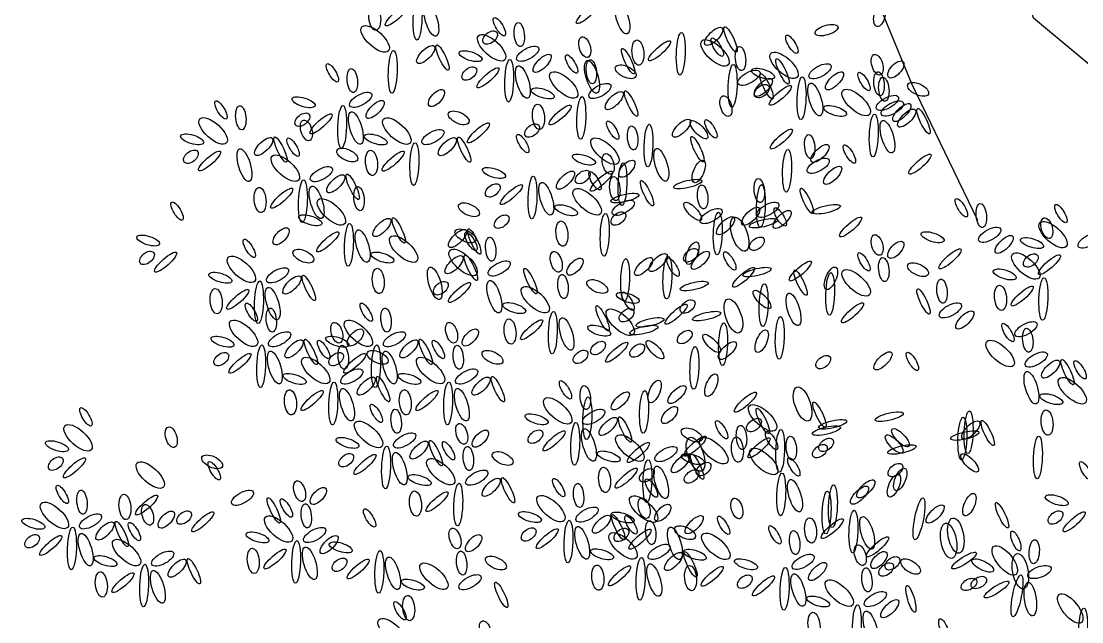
# Model space of a CAD drawing. Header units: millimetres. Extents: x 183.1 to 231.4, y 273.1 to 307.6.
# Drawn here: x 184.05 to 189.18, y 283.66 to 286.56 of the extents above; entities that cross this region are included whole.
import ezdxf

# ---------------------------------------------------------------- set-up
doc = ezdxf.new("R2010")
doc.units = ezdxf.units.MM
doc.layers.add('lesPaysagistes', color=7, linetype='Continuous')

# ---------------------------------------------------------------- blocks, each defined once
blk = doc.blocks.new('A$C13ED2F65')
at = {"layer": 'lesPaysagistes'}
for points in [[(-13.9788, 13.0852), (-14.4192, 13.452), (-14.4925, 13.7209), (-14.6393, 14.0144), (-14.8351, 14.1366)], [(-14.6883, 12.4739), (-15.0063, 13.1341), (-15.1776, 13.5498), (-15.3244, 13.9166)]]:
    blk.add_lwpolyline(points, dxfattribs=at)
for centre, major_axis, ratio in [((-17.3944, 13.4495), (0.0038, 0.1031), 0.205007), ((-17.3282, 13.4434), (-0.0232, 0.0784), 0.349758), ((-16.574, 13.4743), (0.0523, 0.0465), 0.249192), ((-16.4055, 13.454), (-0.0232, 0.0784), 0.349758), ((-17.6012, 13.455), (-0.0058, 0.061), 0.466918), ((-17.4967, 13.4637), (0.0523, 0.0465), 0.249192), ((-15.1638, 13.4623), (-0.0109, -0.0503), 0.511008), ((-17.5991, 13.3517), (-0.0639, 0.0581), 0.430687), ((-16.999, 13.4105), (-0.0261, 0.0436), 0.333334), ((-16.9032, 13.3728), (-0.0058, 0.0581), 0.422264), ((-15.4188, 13.3942), (-0.0552, -0.0162), 0.40396), ((-17.0368, 13.3089), (-0.0639, 0.0581), 0.430687), ((-17.0437, 13.358), (-0.032, -0.0261), 0.605276), ((-16.1231, 13.2801), (0.0038, 0.1031), 0.205007), ((-15.964, 13.364), (0.0407, 0.0406), 0.40396), ((-15.8826, 13.3495), (-0.029, 0.061), 0.231521), ((-15.5865, 13.3258), (-0.0261, 0.0436), 0.333334), ((-17.3551, 13.2762), (0.0407, 0.0406), 0.40396), ((-17.2738, 13.2617), (-0.029, 0.061), 0.231521), ((-16.8625, 13.2799), (-0.0523, -0.029), 0.434249), ((-16.5866, 13.3118), (-0.0145, 0.0494), 0.511008), ((-16.33, 13.2856), (-0.0058, 0.061), 0.466918), ((-16.2254, 13.2943), (0.0523, 0.0465), 0.249192), ((-15.9574, 13.2843), (-0.0639, 0.0581), 0.430687), ((-15.9469, 13.3119), (-0.0261, 0.0436), 0.333334), ((-17.5143, 13.1923), (0.0038, 0.1031), 0.205007), ((-17.1385, 13.2683), (-0.0552, 0.0174), 0.365381), ((-16.7928, 13.2334), (0.0407, 0.0406), 0.40396), ((-16.6505, 13.2305), (-0.0261, 0.0436), 0.333334), ((-16.3773, 13.244), (-0.029, 0.061), 0.231521), ((-15.8345, 13.2567), (-0.0058, 0.0581), 0.422264), ((-15.6243, 13.2242), (-0.0639, 0.0581), 0.430687), ((-15.174, 13.2271), (-0.0145, 0.0494), 0.511008), ((-17.8056, 13.1877), (-0.0261, 0.0436), 0.333334), ((-17.1443, 13.1841), (-0.032, -0.0261), 0.605276), ((-17.0542, 13.1637), (0.0523, 0.0465), 0.249192), ((-16.952, 13.1495), (0.0038, 0.1031), 0.205007), ((-16.8858, 13.1434), (-0.0232, 0.0784), 0.349758), ((-16.5516, 13.1685), (-0.0232, 0.0784), 0.349758), ((-16.5546, 13.1928), (-0.0058, 0.0581), 0.422264), ((-16.389, 13.1928), (-0.0494, 0.0232), 0.490647), ((-15.8725, 13.1249), (0.0038, 0.1031), 0.205007), ((-15.632, 13.1943), (-0.029, 0.061), 0.231521), ((-15.45, 13.1952), (-0.0523, -0.029), 0.434249), ((-15.084, 13.2039), (-0.0349, -0.0377), 0.483036), ((-17.7097, 13.15), (-0.0058, 0.0581), 0.422264), ((-16.6882, 13.1289), (-0.0639, 0.0581), 0.430687), ((-15.7939, 13.1638), (-0.0523, -0.029), 0.434249), ((-15.7259, 13.1835), (-0.0552, 0.0174), 0.365381), ((-15.7242, 13.1173), (0.0407, 0.0406), 0.40396), ((-15.7083, 13.1224), (-0.029, 0.061), 0.231521), ((-15.5394, 13.0648), (0.0038, 0.1031), 0.205007), ((-15.3803, 13.1487), (0.0407, 0.0406), 0.40396), ((-15.2379, 13.1458), (-0.0261, 0.0436), 0.333334), ((-15.1655, 13.1351), (-0.0058, 0.0581), 0.422264), ((-15.1421, 13.1081), (-0.0058, 0.0581), 0.422264), ((-16.7899, 13.0882), (-0.0552, 0.0174), 0.365381), ((-16.5139, 13.0999), (-0.0523, -0.029), 0.434249), ((-15.7318, 13.0993), (-0.032, -0.0261), 0.605276), ((-15.6417, 13.079), (0.0523, 0.0465), 0.249192), ((-15.4732, 13.0587), (-0.0232, 0.0784), 0.349758), ((-15.2757, 13.0442), (-0.0639, 0.0581), 0.430687), ((-14.9765, 13.1081), (-0.0494, 0.0232), 0.490647), ((-17.945, 13.0454), (-0.0552, 0.0174), 0.365381), ((-17.669, 13.0571), (-0.0523, -0.029), 0.434249), ((-17.303, 13.0658), (-0.0349, -0.0377), 0.483036), ((-16.6034, 12.9695), (0.0038, 0.1031), 0.205007), ((-16.4442, 13.0534), (0.0407, 0.0406), 0.40396), ((-16.3629, 13.0389), (-0.029, 0.061), 0.231521), ((-15.9047, 13.0269), (-0.0145, 0.0494), 0.511008), ((-15.1248, 13.0422), (-0.0523, -0.029), 0.434249), ((-18.3439, 13.0083), (-0.0261, 0.0436), 0.333334), ((-18.2481, 12.9706), (-0.0058, 0.0581), 0.422264), ((-17.7585, 12.9267), (0.0038, 0.1031), 0.205007), ((-17.5993, 13.0106), (0.0407, 0.0406), 0.40396), ((-16.8102, 12.975), (-0.0058, 0.061), 0.466918), ((-16.7057, 12.9837), (0.0523, 0.0465), 0.249192), ((-15.3774, 13.0035), (-0.0552, 0.0174), 0.365381), ((-15.1014, 13.0151), (-0.0523, -0.029), 0.434249), ((-15.0551, 12.9957), (0.0407, 0.0406), 0.40396), ((-15.0317, 12.9687), (0.0407, 0.0406), 0.40396), ((-14.9504, 12.9542), (-0.029, 0.061), 0.231521), ((-18.3817, 12.9067), (-0.0639, 0.0581), 0.430687), ((-17.9508, 12.9612), (-0.032, -0.0261), 0.605276), ((-17.9315, 12.9096), (-0.0145, 0.0494), 0.511008), ((-17.8607, 12.9409), (0.0523, 0.0465), 0.249192), ((-17.6923, 12.9206), (-0.0232, 0.0784), 0.349758), ((-17.4947, 12.9061), (-0.0639, 0.0581), 0.430687), ((-17.1955, 12.97), (-0.0494, 0.0232), 0.490647), ((-16.1197, 12.9197), (0.0407, 0.0406), 0.40396), ((-16.0349, 12.9128), (0.0401, -0.0417), 0.365381), ((-15.9773, 12.9168), (-0.0261, 0.0436), 0.333334), ((-15.1909, 12.8848), (0.0038, 0.1031), 0.205007), ((-15.1247, 12.8787), (-0.0232, 0.0784), 0.349758), ((-17.3204, 12.877), (-0.0523, -0.029), 0.434249), ((-17.1005, 12.8974), (0.0523, 0.0465), 0.249192), ((-16.8413, 12.9084), (-0.032, -0.0261), 0.605276), ((-16.4514, 12.9105), (-0.0261, 0.0436), 0.333334), ((-16.3556, 12.8727), (-0.0058, 0.0581), 0.422264), ((-16.2788, 12.8357), (0.0038, 0.1031), 0.205007), ((-15.637, 12.8676), (0.0523, 0.0465), 0.249192), ((-18.4834, 12.8661), (-0.0552, 0.0174), 0.365381), ((-18.1377, 12.8312), (0.0407, 0.0406), 0.40396), ((-18.0564, 12.8167), (-0.029, 0.061), 0.231521), ((-17.9954, 12.8283), (-0.0261, 0.0436), 0.333334), ((-17.5964, 12.8654), (-0.0552, 0.0174), 0.365381), ((-17.2507, 12.8306), (0.0407, 0.0406), 0.40396), ((-17.1694, 12.8161), (-0.029, 0.061), 0.231521), ((-16.886, 12.8458), (-0.0261, 0.0436), 0.333334), ((-16.4892, 12.8089), (-0.0639, 0.0581), 0.430687), ((-16.0428, 12.8184), (-0.029, 0.061), 0.231521), ((-15.5, 12.8311), (-0.0058, 0.0581), 0.422264), ((-18.4892, 12.7819), (-0.032, -0.0261), 0.605276), ((-18.3991, 12.7615), (0.0523, 0.0465), 0.249192), ((-18.2306, 12.7412), (-0.0232, 0.0784), 0.349758), ((-17.7339, 12.7906), (-0.0494, 0.0232), 0.490647), ((-17.6167, 12.7522), (-0.0058, 0.061), 0.466918), ((-17.5122, 12.7609), (0.0523, 0.0465), 0.249192), ((-17.4099, 12.7467), (0.0038, 0.1031), 0.205007), ((-16.2171, 12.7429), (-0.0232, 0.0784), 0.349758), ((-15.6098, 12.7141), (0.0038, 0.1031), 0.205007), ((-15.4506, 12.7981), (0.0407, 0.0406), 0.40396), ((-15.3083, 12.7952), (-0.0261, 0.0436), 0.333334), ((-18.0331, 12.7267), (-0.0639, 0.0581), 0.430687), ((-16.5909, 12.7682), (-0.0552, 0.0174), 0.365381), ((-16.4736, 12.7471), (-0.0145, 0.0494), 0.511008), ((-16.3835, 12.7239), (-0.0349, -0.0377), 0.483036), ((-16.0363, 12.7108), (-0.0227, -0.0538), 0.422264), ((-15.4593, 12.7382), (-0.0523, -0.029), 0.434249), ((-14.9679, 12.746), (0.0523, 0.0465), 0.249192), ((-17.8588, 12.6977), (-0.0523, -0.029), 0.434249), ((-17.0255, 12.7035), (-0.0552, 0.0174), 0.365381), ((-16.6798, 12.6687), (0.0407, 0.0406), 0.40396), ((-16.5967, 12.684), (-0.032, -0.0261), 0.605276), ((-16.5375, 12.6658), (-0.0261, 0.0436), 0.333334), ((-16.5066, 12.6637), (0.0523, 0.0465), 0.249192), ((-16.4044, 12.6495), (0.0038, 0.1031), 0.205007), ((-15.3896, 12.6918), (0.0407, 0.0406), 0.40396), ((-17.9483, 12.5673), (0.0038, 0.1031), 0.205007), ((-17.7891, 12.6512), (0.0407, 0.0406), 0.40396), ((-17.7078, 12.6367), (-0.029, 0.061), 0.231521), ((-17.0313, 12.6193), (-0.032, -0.0261), 0.605276), ((-16.839, 12.5848), (0.0038, 0.1031), 0.205007), ((-16.7727, 12.5787), (-0.0232, 0.0784), 0.349758), ((-16.4416, 12.628), (-0.0058, 0.0581), 0.422264), ((-16.2861, 12.6056), (-0.029, 0.061), 0.231521), ((-16.0892, 12.6497), (-0.0681, -0.0158), 0.249192), ((-15.7433, 12.6183), (-0.0058, 0.0581), 0.422264), ((-18.1551, 12.5728), (-0.0058, 0.061), 0.466918), ((-18.0505, 12.5815), (0.0523, 0.0465), 0.249192), ((-17.8821, 12.5612), (-0.0232, 0.0784), 0.349758), ((-17.6771, 12.5792), (-0.0058, 0.0581), 0.422264), ((-16.9412, 12.599), (0.0523, 0.0465), 0.249192), ((-16.5752, 12.5642), (-0.0639, 0.0581), 0.430687), ((-16.3929, 12.5823), (-0.0681, -0.0158), 0.249192), ((-16.017, 12.5879), (-0.0058, 0.0581), 0.422264), ((-15.7361, 12.544), (0.0038, 0.1031), 0.205007), ((-15.5141, 12.5683), (-0.029, 0.061), 0.231521), ((-18.556, 12.5191), (-0.0261, 0.0436), 0.333334), ((-17.8107, 12.5154), (-0.0639, 0.0581), 0.430687), ((-17.1465, 12.5257), (-0.0494, 0.0232), 0.490647), ((-16.6769, 12.5235), (-0.0552, 0.0174), 0.365381), ((-16.4009, 12.5351), (-0.0523, -0.029), 0.434249), ((-16.0653, 12.5176), (0.0401, -0.0417), 0.365381), ((-15.7026, 12.5254), (-0.0523, -0.029), 0.434249), ((-15.4202, 12.5281), (-0.0681, -0.0158), 0.249192), ((-14.7673, 12.5352), (-0.0261, 0.0436), 0.333334), ((-14.6714, 12.4974), (-0.0058, 0.0581), 0.422264), ((-14.287, 12.507), (-0.0261, 0.0436), 0.333334), ((-17.9124, 12.4747), (-0.0552, 0.0174), 0.365381), ((-16.9881, 12.4681), (-0.032, -0.0261), 0.605276), ((-16.4904, 12.4047), (0.0038, 0.1031), 0.205007), ((-16.4243, 12.4829), (-0.032, -0.0261), 0.605276), ((-15.9763, 12.495), (-0.0523, -0.029), 0.434249), ((-15.9443, 12.4102), (0.0038, 0.1031), 0.205007), ((-15.7851, 12.4941), (0.0407, 0.0406), 0.40396), ((-15.6329, 12.479), (0.0407, 0.0406), 0.40396), ((-15.6428, 12.4912), (-0.0261, 0.0436), 0.333334), ((-17.7259, 12.3559), (0.0038, 0.1031), 0.205007), ((-17.5667, 12.4399), (0.0407, 0.0406), 0.40396), ((-17.4853, 12.4254), (-0.029, 0.061), 0.231521), ((-16.6972, 12.4103), (-0.0058, 0.061), 0.466918), ((-15.9066, 12.4486), (0.0407, 0.0406), 0.40396), ((-15.8385, 12.4072), (0.0283, -0.0816), 0.430687), ((-15.7238, 12.4607), (-0.0681, -0.0158), 0.249192), ((-15.3025, 12.4421), (0.0523, 0.0465), 0.249192), ((-14.3248, 12.4053), (-0.0639, 0.0581), 0.430687), ((-14.3548, 12.4365), (-0.0145, 0.0494), 0.511008), ((-18.6955, 12.3769), (-0.0552, 0.0174), 0.365381), ((-18.0535, 12.3972), (-0.0349, -0.0377), 0.483036), ((-17.8281, 12.3702), (0.0523, 0.0465), 0.249192), ((-17.6596, 12.3499), (-0.0232, 0.0784), 0.349758), ((-17.4621, 12.3354), (-0.0639, 0.0581), 0.430687), ((-17.2017, 12.3864), (0.0407, 0.0406), 0.40396), ((-17.1629, 12.3992), (-0.0494, 0.0232), 0.490647), ((-17.1367, 12.3724), (-0.0261, 0.0436), 0.333334), ((-17.1203, 12.3719), (-0.029, 0.061), 0.231521), ((-15.7553, 12.3613), (-0.032, -0.0261), 0.605276), ((-15.1743, 12.3552), (-0.0145, 0.0494), 0.511008), ((-14.9067, 12.3929), (-0.0552, 0.0174), 0.365381), ((-14.6307, 12.4045), (-0.0523, -0.029), 0.434249), ((-14.561, 12.3581), (0.0407, 0.0406), 0.40396), ((-14.1505, 12.3763), (-0.0523, -0.029), 0.434249), ((-18.2074, 12.3391), (-0.0261, 0.0436), 0.333334), ((-17.0408, 12.3346), (-0.0058, 0.0581), 0.422264), ((-16.0667, 12.3157), (-0.0227, -0.0538), 0.422264), ((-15.0842, 12.332), (-0.0349, -0.0377), 0.483036), ((-14.4264, 12.3647), (-0.0552, 0.0174), 0.365381), ((-18.7013, 12.2927), (-0.032, -0.0261), 0.605276), ((-18.6112, 12.2724), (0.0523, 0.0465), 0.249192), ((-18.2452, 12.2375), (-0.0639, 0.0581), 0.430687), ((-17.946, 12.3014), (-0.0494, 0.0232), 0.490647), ((-17.5638, 12.2947), (-0.0552, 0.0174), 0.365381), ((-17.2181, 12.2599), (0.0407, 0.0406), 0.40396), ((-17.1744, 12.2708), (-0.0639, 0.0581), 0.430687), ((-17.1368, 12.2453), (-0.029, 0.061), 0.231521), ((-16.7242, 12.2737), (-0.0145, 0.0494), 0.511008), ((-16.6341, 12.2504), (-0.0349, -0.0377), 0.483036), ((-16.3021, 12.2509), (0.0407, 0.0406), 0.40396), ((-16.2327, 12.2702), (0.0407, 0.0406), 0.40396), ((-16.1876, 12.1974), (0.0038, 0.1031), 0.205007), ((-16.1598, 12.248), (-0.0261, 0.0436), 0.333334), ((-16.0735, 12.3054), (-0.032, -0.0261), 0.605276), ((-16.0284, 12.2813), (0.0407, 0.0406), 0.40396), ((-15.8861, 12.2784), (-0.0261, 0.0436), 0.333334), ((-15.2382, 12.2739), (-0.0261, 0.0436), 0.333334), ((-15.1423, 12.2362), (-0.0058, 0.0581), 0.422264), ((-14.8224, 12.2884), (0.0523, 0.0465), 0.249192), ((-14.4564, 12.2536), (-0.0639, 0.0581), 0.430687), ((-14.4322, 12.2805), (-0.032, -0.0261), 0.605276), ((-14.3422, 12.2602), (0.0523, 0.0465), 0.249192), ((-18.0709, 12.2085), (-0.0523, -0.029), 0.434249), ((-17.5841, 12.1815), (-0.0058, 0.061), 0.466918), ((-17.3111, 12.1699), (-0.0232, 0.0784), 0.349758), ((-17.0001, 12.2417), (-0.0523, -0.029), 0.434249), ((-16.8491, 12.1808), (-0.029, 0.061), 0.231521), ((-16.3918, 12.1863), (0.0038, 0.1031), 0.205007), ((-15.8195, 12.1989), (0.0523, 0.0465), 0.249192), ((-15.7547, 12.2241), (-0.0681, -0.0158), 0.249192), ((-15.5458, 12.2293), (0.0523, 0.0465), 0.249192), ((-15.3976, 12.1941), (-0.0227, -0.0538), 0.422264), ((-15.2759, 12.1723), (-0.0639, 0.0581), 0.430687), ((-14.9768, 12.2362), (-0.0494, 0.0232), 0.490647), ((-18.3469, 12.1969), (-0.0552, 0.0174), 0.365381), ((-18.0012, 12.162), (0.0407, 0.0406), 0.40396), ((-17.9199, 12.1475), (-0.029, 0.061), 0.231521), ((-16.6922, 12.1546), (-0.0058, 0.0581), 0.422264), ((-15.5445, 12.1731), (-0.029, 0.061), 0.231521), ((-15.4015, 12.1184), (0.0038, 0.1031), 0.205007), ((-14.5581, 12.2129), (-0.0552, 0.0174), 0.365381), ((-14.3716, 12.0941), (0.0038, 0.1031), 0.205007), ((-18.3672, 12.0836), (-0.0058, 0.061), 0.466918), ((-18.2626, 12.0923), (0.0523, 0.0465), 0.249192), ((-18.1604, 12.0781), (0.0038, 0.1031), 0.205007), ((-18.0942, 12.072), (-0.0232, 0.0784), 0.349758), ((-17.2819, 12.1459), (-0.032, -0.0261), 0.605276), ((-17.1918, 12.1256), (0.0523, 0.0465), 0.249192), ((-17.0234, 12.1053), (-0.0232, 0.0784), 0.349758), ((-16.8258, 12.0908), (-0.0639, 0.0581), 0.430687), ((-16.5266, 12.1546), (-0.0494, 0.0232), 0.490647), ((-16.0583, 12.1567), (-0.0681, -0.0158), 0.249192), ((-15.7308, 12.092), (0.0401, -0.0417), 0.365381), ((-15.7228, 12.0647), (0.0038, 0.1031), 0.205007), ((-14.9506, 12.0823), (-0.029, 0.061), 0.231521), ((-14.8614, 12.132), (-0.0058, 0.0581), 0.422264), ((-14.5784, 12.0997), (-0.0058, 0.061), 0.466918), ((-14.4739, 12.1084), (0.0523, 0.0465), 0.249192), ((-16.3788, 12.0997), (-0.0552, 0.0174), 0.365381), ((-16.3775, 12.0834), (-0.0261, 0.0436), 0.333334), ((-16.0898, 12.0574), (-0.032, -0.0261), 0.605276), ((-15.8689, 12.0121), (0.0283, -0.0816), 0.430687), ((-15.5784, 12.0438), (-0.0232, 0.0784), 0.349758), ((-18.1971, 12.0299), (-0.0261, 0.0436), 0.333334), ((-18.1012, 11.9922), (-0.0058, 0.0581), 0.422264), ((-17.6424, 12.0299), (-0.0261, 0.0436), 0.333334), ((-17.5465, 11.9922), (-0.0058, 0.0581), 0.422264), ((-16.9275, 12.0501), (-0.0552, 0.0174), 0.365381), ((-16.5005, 12.0008), (-0.029, 0.061), 0.231521), ((-16.4153, 11.9818), (-0.0639, 0.0581), 0.430687), ((-16.3846, 12.0155), (-0.032, -0.0261), 0.605276), ((-16.1455, 12.0205), (0.0523, 0.0465), 0.249192), ((-15.2934, 12.0271), (0.0523, 0.0465), 0.249192), ((-14.8207, 12.0391), (-0.0523, -0.029), 0.434249), ((-14.751, 11.9926), (0.0407, 0.0406), 0.40396), ((-18.2349, 11.9283), (-0.0639, 0.0581), 0.430687), ((-17.6802, 11.9283), (-0.0639, 0.0581), 0.430687), ((-16.9478, 11.9369), (-0.0058, 0.061), 0.466918), ((-16.8433, 11.9456), (0.0523, 0.0465), 0.249192), ((-16.741, 11.9313), (0.0038, 0.1031), 0.205007), ((-16.6748, 11.9253), (-0.0232, 0.0784), 0.349758), ((-16.2717, 11.981), (-0.0681, -0.0158), 0.249192), ((-15.998, 12.0114), (-0.0681, -0.0158), 0.249192), ((-15.6448, 11.9056), (0.0038, 0.1031), 0.205007), ((-14.4557, 11.9479), (-0.0523, -0.029), 0.434249), ((-18.0606, 11.8993), (-0.0523, -0.029), 0.434249), ((-17.7846, 11.9312), (-0.0145, 0.0494), 0.511008), ((-17.6946, 11.908), (-0.0349, -0.0377), 0.483036), ((-17.5059, 11.8993), (-0.0523, -0.029), 0.434249), ((-17.2299, 11.9312), (-0.0145, 0.0494), 0.511008), ((-17.1399, 11.908), (-0.0349, -0.0377), 0.483036), ((-16.517, 11.9411), (-0.0552, 0.0174), 0.365381), ((-16.3016, 11.9439), (-0.0681, -0.0158), 0.249192), ((-16.1039, 11.9103), (-0.032, -0.0261), 0.605276), ((-15.9185, 11.8753), (0.0038, 0.1031), 0.205007), ((-15.7321, 11.8901), (-0.0227, -0.0538), 0.422264), ((-14.5426, 11.9321), (-0.0261, 0.0436), 0.333334), ((-14.4468, 11.8944), (-0.0058, 0.0581), 0.422264), ((-18.3365, 11.8877), (-0.0552, 0.0174), 0.365381), ((-17.9909, 11.8528), (0.0407, 0.0406), 0.40396), ((-17.9095, 11.8383), (-0.029, 0.061), 0.231521), ((-17.8485, 11.8499), (-0.0261, 0.0436), 0.333334), ((-17.7818, 11.8877), (-0.0552, 0.0174), 0.365381), ((-17.4362, 11.8528), (0.0407, 0.0406), 0.40396), ((-17.3548, 11.8383), (-0.029, 0.061), 0.231521), ((-17.2938, 11.8499), (-0.0261, 0.0436), 0.333334), ((-16.5228, 11.857), (-0.032, -0.0261), 0.605276), ((-16.4327, 11.8366), (0.0523, 0.0465), 0.249192), ((-16.2478, 11.8489), (0.0401, -0.0417), 0.365381), ((-15.9741, 11.8793), (0.0401, -0.0417), 0.365381), ((-15.8981, 11.8447), (0.0407, 0.0406), 0.40396), ((-14.5804, 11.8305), (-0.0639, 0.0581), 0.430687), ((-18.3423, 11.8035), (-0.032, -0.0261), 0.605276), ((-18.2523, 11.7832), (0.0523, 0.0465), 0.249192), ((-18.15, 11.7689), (0.0038, 0.1031), 0.205007), ((-18.0838, 11.7628), (-0.0232, 0.0784), 0.349758), ((-17.7876, 11.8035), (-0.032, -0.0261), 0.605276), ((-17.7527, 11.8122), (-0.0058, 0.0581), 0.422264), ((-17.6976, 11.7832), (0.0523, 0.0465), 0.249192), ((-17.5871, 11.8122), (-0.0494, 0.0232), 0.490647), ((-17.5953, 11.7689), (0.0038, 0.1031), 0.205007), ((-17.5291, 11.7628), (-0.0232, 0.0784), 0.349758), ((-17.198, 11.8122), (-0.0058, 0.0581), 0.422264), ((-17.0324, 11.8122), (-0.0494, 0.0232), 0.490647), ((-16.6068, 11.8142), (-0.032, -0.0261), 0.605276), ((-16.3331, 11.8446), (-0.032, -0.0261), 0.605276), ((-16.0573, 11.7607), (0.0038, 0.1031), 0.205007), ((-15.1465, 11.795), (0.0407, 0.0406), 0.40396), ((-15.0041, 11.7921), (-0.0261, 0.0436), 0.333334), ((-14.4061, 11.8015), (-0.0523, -0.029), 0.434249), ((-17.8863, 11.7483), (-0.0639, 0.0581), 0.430687), ((-17.3316, 11.7483), (-0.0639, 0.0581), 0.430687), ((-15.4348, 11.7887), (-0.032, -0.0261), 0.605276), ((-14.3364, 11.755), (0.0407, 0.0406), 0.40396), ((-14.255, 11.7405), (-0.029, 0.061), 0.231521), ((-14.194, 11.7521), (-0.0261, 0.0436), 0.333334), ((-17.988, 11.7077), (-0.0552, 0.0174), 0.365381), ((-17.712, 11.7193), (-0.0523, -0.029), 0.434249), ((-17.4333, 11.7077), (-0.0552, 0.0174), 0.365381), ((-17.1573, 11.7193), (-0.0523, -0.029), 0.434249), ((-15.9754, 11.6773), (-0.0227, -0.0538), 0.422264), ((-14.4293, 11.665), (-0.0232, 0.0784), 0.349758), ((-17.8015, 11.5889), (0.0038, 0.1031), 0.205007), ((-17.6423, 11.6728), (0.0407, 0.0406), 0.40396), ((-17.561, 11.6583), (-0.029, 0.061), 0.231521), ((-17.2468, 11.5889), (0.0038, 0.1031), 0.205007), ((-17.0876, 11.6728), (0.0407, 0.0406), 0.40396), ((-17.0063, 11.6583), (-0.029, 0.061), 0.231521), ((-16.6798, 11.6549), (-0.0261, 0.0436), 0.333334), ((-16.2492, 11.6469), (-0.0227, -0.0538), 0.422264), ((-16.1414, 11.6319), (0.0407, 0.0406), 0.40396), ((-14.2318, 11.6505), (-0.0639, 0.0581), 0.430687), ((-18.0083, 11.5944), (-0.0058, 0.061), 0.466918), ((-17.9037, 11.6032), (0.0523, 0.0465), 0.249192), ((-17.7352, 11.5828), (-0.0232, 0.0784), 0.349758), ((-17.4536, 11.5944), (-0.0058, 0.061), 0.466918), ((-17.349, 11.6032), (0.0523, 0.0465), 0.249192), ((-17.1805, 11.5828), (-0.0232, 0.0784), 0.349758), ((-16.584, 11.6172), (-0.0058, 0.0581), 0.422264), ((-16.4151, 11.6015), (0.0407, 0.0406), 0.40396), ((-16.3006, 11.548), (0.0038, 0.1031), 0.205007), ((-15.811, 11.595), (0.0523, 0.0465), 0.249192), ((-15.5344, 11.5865), (0.0283, -0.0816), 0.430687), ((-14.3335, 11.6098), (-0.0552, 0.0174), 0.365381), ((-17.5935, 11.5408), (-0.0261, 0.0436), 0.333334), ((-16.7176, 11.5533), (-0.0639, 0.0581), 0.430687), ((-16.5743, 11.5176), (0.0038, 0.1031), 0.205007), ((-16.1773, 11.533), (-0.0349, -0.0377), 0.483036), ((-15.7277, 11.5194), (-0.0639, 0.0581), 0.430687), ((-15.4533, 11.5348), (-0.029, 0.061), 0.231521), ((-18.9965, 11.5244), (-0.0261, 0.0436), 0.333334), ((-17.4976, 11.503), (-0.0058, 0.0581), 0.422264), ((-16.8193, 11.5126), (-0.0552, 0.0174), 0.365381), ((-16.5433, 11.5242), (-0.0523, -0.029), 0.434249), ((-16.4736, 11.4778), (0.0407, 0.0406), 0.40396), ((-16.3923, 11.4633), (-0.029, 0.061), 0.231521), ((-15.727, 11.5044), (-0.029, 0.061), 0.231521), ((-15.116, 11.525), (-0.0681, -0.0158), 0.249192), ((-14.7325, 11.4497), (0.0038, 0.1031), 0.205007), ((-14.3538, 11.4966), (-0.0058, 0.061), 0.466918), ((-19.0343, 11.4228), (-0.0639, 0.0581), 0.430687), ((-18.584, 11.4257), (-0.0145, 0.0494), 0.511008), ((-17.6312, 11.4391), (-0.0639, 0.0581), 0.430687), ((-17.181, 11.442), (-0.0145, 0.0494), 0.511008), ((-16.6328, 11.3939), (0.0038, 0.1031), 0.205007), ((-15.9255, 11.4622), (-0.0261, 0.0436), 0.333334), ((-15.8297, 11.4245), (-0.0058, 0.0581), 0.422264), ((-15.7694, 11.4847), (-0.032, -0.0261), 0.605276), ((-15.4197, 11.4576), (-0.0681, -0.0158), 0.249192), ((-15.3892, 11.488), (-0.0681, -0.0158), 0.249192), ((-14.7629, 11.4193), (0.0038, 0.1031), 0.205007), ((-14.722, 11.4608), (0.0407, 0.0406), 0.40396), ((-14.6406, 11.4463), (-0.029, 0.061), 0.231521), ((-17.7329, 11.3985), (-0.0552, 0.0174), 0.365381), ((-17.4569, 11.4101), (-0.0523, -0.029), 0.434249), ((-17.0909, 11.4188), (-0.0349, -0.0377), 0.483036), ((-16.8251, 11.4284), (-0.032, -0.0261), 0.605276), ((-16.735, 11.4081), (0.0523, 0.0465), 0.249192), ((-16.5666, 11.3878), (-0.0232, 0.0784), 0.349758), ((-16.369, 11.3733), (-0.0639, 0.0581), 0.430687), ((-16.0698, 11.4371), (-0.0494, 0.0232), 0.490647), ((-16.0543, 11.3822), (0.0523, 0.0465), 0.249192), ((-16.0514, 11.3433), (0.0283, -0.0816), 0.430687), ((-15.9633, 11.3606), (-0.0639, 0.0581), 0.430687), ((-15.8497, 11.3655), (-0.0058, 0.061), 0.466918), ((-15.7451, 11.3743), (0.0523, 0.0465), 0.249192), ((-15.6847, 11.4103), (-0.0261, 0.0436), 0.333334), ((-15.6429, 11.36), (0.0038, 0.1031), 0.205007), ((-15.5888, 11.3726), (-0.0058, 0.0581), 0.422264), ((-15.4207, 11.3886), (-0.032, -0.0261), 0.605276), ((-15.0921, 11.3929), (0.0401, -0.0417), 0.365381), ((-15.0617, 11.4233), (0.0401, -0.0417), 0.365381), ((-14.7511, 11.4338), (-0.0681, -0.0158), 0.249192), ((-14.3979, 11.3281), (0.0038, 0.1031), 0.205007), ((-19.136, 11.3822), (-0.0552, 0.0174), 0.365381), ((-17.5464, 11.2797), (0.0038, 0.1031), 0.205007), ((-17.3872, 11.3636), (0.0407, 0.0406), 0.40396), ((-17.3059, 11.3491), (-0.029, 0.061), 0.231521), ((-17.2449, 11.3607), (-0.0261, 0.0436), 0.333334), ((-17.149, 11.323), (-0.0058, 0.0581), 0.422264), ((-16.328, 11.3518), (0.0523, 0.0465), 0.249192), ((-16.1947, 11.3442), (-0.0523, -0.029), 0.434249), ((-15.7224, 11.3087), (-0.0639, 0.0581), 0.430687), ((-15.4511, 11.3582), (-0.032, -0.0261), 0.605276), ((-15.0547, 11.3664), (-0.0681, -0.0158), 0.249192), ((-19.1418, 11.298), (-0.032, -0.0261), 0.605276), ((-19.0517, 11.2777), (0.0523, 0.0465), 0.249192), ((-18.3865, 11.3067), (-0.0494, 0.0232), 0.490647), ((-17.7387, 11.3143), (-0.032, -0.0261), 0.605276), ((-17.6487, 11.294), (0.0523, 0.0465), 0.249192), ((-17.4802, 11.2736), (-0.0232, 0.0784), 0.349758), ((-17.2826, 11.2591), (-0.0639, 0.0581), 0.430687), ((-16.9835, 11.323), (-0.0494, 0.0232), 0.490647), ((-16.4707, 11.3326), (-0.0552, 0.0174), 0.365381), ((-16.125, 11.2978), (0.0407, 0.0406), 0.40396), ((-16.065, 11.32), (-0.0552, 0.0174), 0.365381), ((-16.0437, 11.2833), (-0.029, 0.061), 0.231521), ((-15.5769, 11.2822), (-0.0261, 0.0436), 0.333334), ((-14.7272, 11.3017), (0.0401, -0.0417), 0.365381), ((-18.6857, 11.2428), (-0.0639, 0.0581), 0.430687), ((-18.3766, 11.2635), (-0.0261, 0.0436), 0.333334), ((-17.1084, 11.2301), (-0.0523, -0.029), 0.434249), ((-16.491, 11.2194), (-0.0058, 0.061), 0.466918), ((-16.3865, 11.2281), (0.0523, 0.0465), 0.249192), ((-16.2864, 11.2415), (-0.032, -0.0261), 0.605276), ((-16.2842, 11.2138), (0.0038, 0.1031), 0.205007), ((-16.218, 11.2078), (-0.0232, 0.0784), 0.349758), ((-16.0708, 11.2358), (-0.032, -0.0261), 0.605276), ((-16.0127, 11.2719), (-0.032, -0.0261), 0.605276), ((-15.0862, 11.267), (-0.032, -0.0261), 0.605276), ((-15.0631, 11.2214), (-0.0227, -0.0538), 0.422264), ((-14.1674, 11.2635), (-0.0261, 0.0436), 0.333334), ((-17.3843, 11.2185), (-0.0552, 0.0174), 0.365381), ((-17.0386, 11.1836), (0.0407, 0.0406), 0.40396), ((-16.9573, 11.1691), (-0.029, 0.061), 0.231521), ((-16.7125, 11.182), (-0.0261, 0.0436), 0.333334), ((-16.2645, 11.1799), (-0.0261, 0.0436), 0.333334), ((-15.6376, 11.1493), (0.0038, 0.1031), 0.205007), ((-15.5714, 11.1432), (-0.0232, 0.0784), 0.349758), ((-15.2291, 11.1759), (0.0407, 0.0406), 0.40396), ((-15.0935, 11.191), (-0.0227, -0.0538), 0.422264), ((-19.1107, 11.1494), (-0.0261, 0.0436), 0.333334), ((-19.0149, 11.1117), (-0.0058, 0.0581), 0.422264), ((-18.24, 11.1329), (-0.0523, -0.029), 0.434249), ((-17.9641, 11.1648), (-0.0145, 0.0494), 0.511008), ((-17.874, 11.1416), (-0.0349, -0.0377), 0.483036), ((-17.1978, 11.0997), (0.0038, 0.1031), 0.205007), ((-16.6166, 11.1443), (-0.0058, 0.0581), 0.422264), ((-15.3882, 11.092), (0.0038, 0.1031), 0.205007), ((-15.2595, 11.1455), (0.0407, 0.0406), 0.40396), ((-19.1485, 11.0478), (-0.0639, 0.0581), 0.430687), ((-18.8077, 11.0889), (-0.0058, 0.061), 0.466918), ((-18.7031, 11.0977), (0.0523, 0.0465), 0.249192), ((-18.089, 11.0719), (-0.029, 0.061), 0.231521), ((-18.028, 11.0835), (-0.0261, 0.0436), 0.333334), ((-17.4046, 11.1052), (-0.0058, 0.061), 0.466918), ((-17.3001, 11.114), (0.0523, 0.0465), 0.249192), ((-16.7502, 11.0804), (-0.0639, 0.0581), 0.430687), ((-16.3023, 11.0782), (-0.0639, 0.0581), 0.430687), ((-16.3, 11.0833), (-0.0145, 0.0494), 0.511008), ((-15.852, 11.0811), (-0.0145, 0.0494), 0.511008), ((-15.4186, 11.0616), (0.0038, 0.1031), 0.205007), ((-14.9721, 11.0315), (0.0198, 0.1012), 0.205007), ((-14.7285, 11.0998), (-0.0227, -0.0538), 0.422264), ((-14.3068, 11.1213), (-0.0552, 0.0174), 0.365381), ((-18.6982, 11.0507), (-0.0145, 0.0494), 0.511008), ((-18.6082, 11.0275), (-0.0349, -0.0377), 0.483036), ((-18.5218, 11.0371), (-0.032, -0.0261), 0.605276), ((-18.4318, 11.0168), (0.0523, 0.0465), 0.249192), ((-17.9321, 11.0458), (-0.0058, 0.0581), 0.422264), ((-17.6261, 11.0353), (-0.0261, 0.0436), 0.333334), ((-16.8519, 11.0397), (-0.0552, 0.0174), 0.365381), ((-16.5759, 11.0514), (-0.0523, -0.029), 0.434249), ((-16.404, 11.0376), (-0.0552, 0.0174), 0.365381), ((-16.2099, 11.0601), (-0.0349, -0.0377), 0.483036), ((-15.289, 10.9693), (0.0038, 0.1031), 0.205007), ((-14.8945, 11.0543), (0.0407, 0.0406), 0.40396), ((-14.5713, 11.0484), (-0.029, 0.061), 0.231521), ((-14.3126, 11.0371), (-0.032, -0.0261), 0.605276), ((-14.2226, 11.0168), (0.0523, 0.0465), 0.249192), ((-19.2502, 11.0071), (-0.0552, 0.0174), 0.365381), ((-18.9742, 11.0187), (-0.0523, -0.029), 0.434249), ((-18.9045, 10.9723), (0.0407, 0.0406), 0.40396), ((-18.8231, 10.9578), (-0.029, 0.061), 0.231521), ((-18.7621, 10.9694), (-0.0261, 0.0436), 0.333334), ((-18.0657, 10.9819), (-0.0639, 0.0581), 0.430687), ((-16.6654, 10.921), (0.0038, 0.1031), 0.205007), ((-16.5062, 11.0049), (0.0407, 0.0406), 0.40396), ((-16.4249, 10.9904), (-0.029, 0.061), 0.231521), ((-16.3639, 11.002), (-0.0261, 0.0436), 0.333334), ((-16.268, 10.9643), (-0.0058, 0.0581), 0.422264), ((-16.0583, 11.0027), (0.0407, 0.0406), 0.40396), ((-15.916, 10.9998), (-0.0261, 0.0436), 0.333334), ((-15.4958, 10.9748), (-0.0058, 0.061), 0.466918), ((-15.3913, 10.9835), (0.0523, 0.0465), 0.249192), ((-15.2228, 10.9632), (-0.0232, 0.0784), 0.349758), ((-14.7942, 10.9501), (0.0152, -0.085), 0.430687), ((-19.0637, 10.8884), (0.0038, 0.1031), 0.205007), ((-18.9974, 10.8823), (-0.0232, 0.0784), 0.349758), ((-18.1674, 10.9413), (-0.0552, 0.0174), 0.365381), ((-17.8915, 10.9529), (-0.0523, -0.029), 0.434249), ((-17.2136, 10.9365), (-0.0145, 0.0494), 0.511008), ((-16.8577, 10.9555), (-0.032, -0.0261), 0.605276), ((-16.7677, 10.9352), (0.0523, 0.0465), 0.249192), ((-16.5992, 10.9149), (-0.0232, 0.0784), 0.349758), ((-16.4017, 10.9004), (-0.0639, 0.0581), 0.430687), ((-16.4098, 10.9534), (-0.032, -0.0261), 0.605276), ((-16.3197, 10.9331), (0.0523, 0.0465), 0.249192), ((-16.1512, 10.9127), (-0.0232, 0.0784), 0.349758), ((-16.1025, 10.9643), (-0.0494, 0.0232), 0.490647), ((-15.9537, 10.8982), (-0.0639, 0.0581), 0.430687), ((-15.6683, 10.9537), (-0.0261, 0.0436), 0.333334), ((-15.5725, 10.916), (-0.0058, 0.0581), 0.422264), ((-14.8289, 10.9248), (0.0152, -0.085), 0.430687), ((-14.5046, 10.9243), (-0.019, 0.0471), 0.333334), ((-19.256, 10.9229), (-0.032, -0.0261), 0.605276), ((-19.1659, 10.9026), (0.0523, 0.0465), 0.249192), ((-18.7999, 10.8678), (-0.0639, 0.0581), 0.430687), ((-17.9809, 10.8225), (0.0038, 0.1031), 0.205007), ((-17.8217, 10.9064), (0.0407, 0.0406), 0.40396), ((-17.7655, 10.893), (-0.0552, 0.0174), 0.365381), ((-17.1236, 10.9133), (-0.0349, -0.0377), 0.483036), ((-16.2274, 10.8713), (-0.0523, -0.029), 0.434249), ((-15.1723, 10.8958), (0.0523, 0.0465), 0.249192), ((-14.4158, 10.872), (0.0033, 0.0583), 0.422264), ((-18.6256, 10.8387), (-0.0523, -0.029), 0.434249), ((-18.1878, 10.828), (-0.0058, 0.061), 0.466918), ((-18.0832, 10.8367), (0.0523, 0.0465), 0.249192), ((-17.9147, 10.8164), (-0.0232, 0.0784), 0.349758), ((-17.579, 10.7742), (0.0038, 0.1031), 0.205007), ((-17.1817, 10.8175), (-0.0058, 0.0581), 0.422264), ((-16.5033, 10.8597), (-0.0552, 0.0174), 0.365381), ((-16.1577, 10.8249), (0.0407, 0.0406), 0.40396), ((-16.0554, 10.8576), (-0.0552, 0.0174), 0.365381), ((-16.0763, 10.8104), (-0.029, 0.061), 0.231521), ((-15.5318, 10.8231), (-0.0523, -0.029), 0.434249), ((-15.2559, 10.855), (-0.0145, 0.0494), 0.511008), ((-15.1658, 10.8318), (-0.0349, -0.0377), 0.483036), ((-14.7546, 10.8293), (0.0589, 0.0377), 0.249192), ((-14.5578, 10.8298), (-0.0541, 0.0673), 0.430687), ((-14.4827, 10.7778), (0.0152, -0.085), 0.430687), ((-18.9016, 10.8271), (-0.0552, 0.0174), 0.365381), ((-18.7151, 10.7083), (0.0038, 0.1031), 0.205007), ((-18.5559, 10.7923), (0.0407, 0.0406), 0.40396), ((-18.4746, 10.7778), (-0.029, 0.061), 0.231521), ((-17.7713, 10.8088), (-0.032, -0.0261), 0.605276), ((-17.6813, 10.7885), (0.0523, 0.0465), 0.249192), ((-17.5128, 10.7681), (-0.0232, 0.0784), 0.349758), ((-17.3153, 10.7536), (-0.0639, 0.0581), 0.430687), ((-17.0161, 10.8175), (-0.0494, 0.0232), 0.490647), ((-16.3168, 10.741), (0.0038, 0.1031), 0.205007), ((-16.2506, 10.7349), (-0.0232, 0.0784), 0.349758), ((-15.8078, 10.8115), (-0.0552, 0.0174), 0.365381), ((-15.4621, 10.7766), (0.0407, 0.0406), 0.40396), ((-15.1307, 10.7856), (-0.032, -0.0261), 0.605276), ((-15.1003, 10.816), (-0.032, -0.0261), 0.605276), ((-15.0132, 10.8006), (-0.0452, 0.0306), 0.490647), ((-14.6645, 10.8055), (-0.0518, 0.0258), 0.365381), ((-14.3901, 10.7739), (-0.0562, -0.0205), 0.434249), ((-18.9219, 10.7139), (-0.0058, 0.061), 0.466918), ((-18.8173, 10.7226), (0.0523, 0.0465), 0.249192), ((-18.6489, 10.7023), (-0.0232, 0.0784), 0.349758), ((-17.141, 10.7246), (-0.0523, -0.029), 0.434249), ((-16.5237, 10.7465), (-0.0058, 0.061), 0.466918), ((-16.4191, 10.7552), (0.0523, 0.0465), 0.249192), ((-16.0757, 10.7443), (-0.0058, 0.061), 0.466918), ((-15.9711, 10.7531), (0.0523, 0.0465), 0.249192), ((-15.8136, 10.7273), (-0.032, -0.0261), 0.605276), ((-15.7235, 10.7069), (0.0523, 0.0465), 0.249192), ((-15.6213, 10.6927), (0.0038, 0.1031), 0.205007), ((-15.555, 10.6866), (-0.0232, 0.0784), 0.349758), ((-15.2239, 10.736), (-0.0058, 0.0581), 0.422264), ((-14.4988, 10.6591), (0.0198, 0.1012), 0.205007), ((-17.4169, 10.713), (-0.0552, 0.0174), 0.365381), ((-16.9899, 10.6636), (-0.029, 0.061), 0.231521), ((-15.3575, 10.6721), (-0.0639, 0.0581), 0.430687), ((-15.0114, 10.6445), (-0.0192, 0.0648), 0.231521), ((-14.7307, 10.7139), (-0.0356, -0.0208), 0.605276), ((-14.6834, 10.7232), (-0.0356, -0.0208), 0.605276), ((-14.5976, 10.6891), (0.0589, 0.0377), 0.249192), ((-14.4344, 10.6428), (-0.0107, 0.0811), 0.349758), ((-17.4373, 10.5997), (-0.0058, 0.061), 0.466918), ((-15.4592, 10.6314), (-0.0552, 0.0174), 0.365381), ((-15.1832, 10.6431), (-0.0523, -0.029), 0.434249), ((-14.2415, 10.5976), (-0.0541, 0.0673), 0.430687), ((-17.4793, 10.5869), (-0.0261, 0.0436), 0.333334), ((-15.2727, 10.5127), (0.0038, 0.1031), 0.205007), ((-15.1135, 10.5966), (0.0407, 0.0406), 0.40396), ((-17.5171, 10.4853), (-0.0639, 0.0581), 0.430687), ((-15.4795, 10.5182), (-0.0058, 0.061), 0.466918), ((-15.2065, 10.5066), (-0.0232, 0.0784), 0.349758), ((-14.1796, 10.4964), (0.0038, 0.1031), 0.205007), ((-17.0668, 10.4882), (-0.0145, 0.0494), 0.511008), ((-14.8523, 10.5004), (-0.019, 0.0471), 0.333334)]:
    blk.add_ellipse(centre, major_axis=major_axis, ratio=ratio, dxfattribs=at)

msp = doc.modelspace()

# ---------------------------------------------------------------- block references
at = {"layer": 'lesPaysagistes'}
msp.add_blockref('A$C13ED2F65', (203.3621, 273.1236), dxfattribs=at)

doc.saveas('drawing.dxf')
